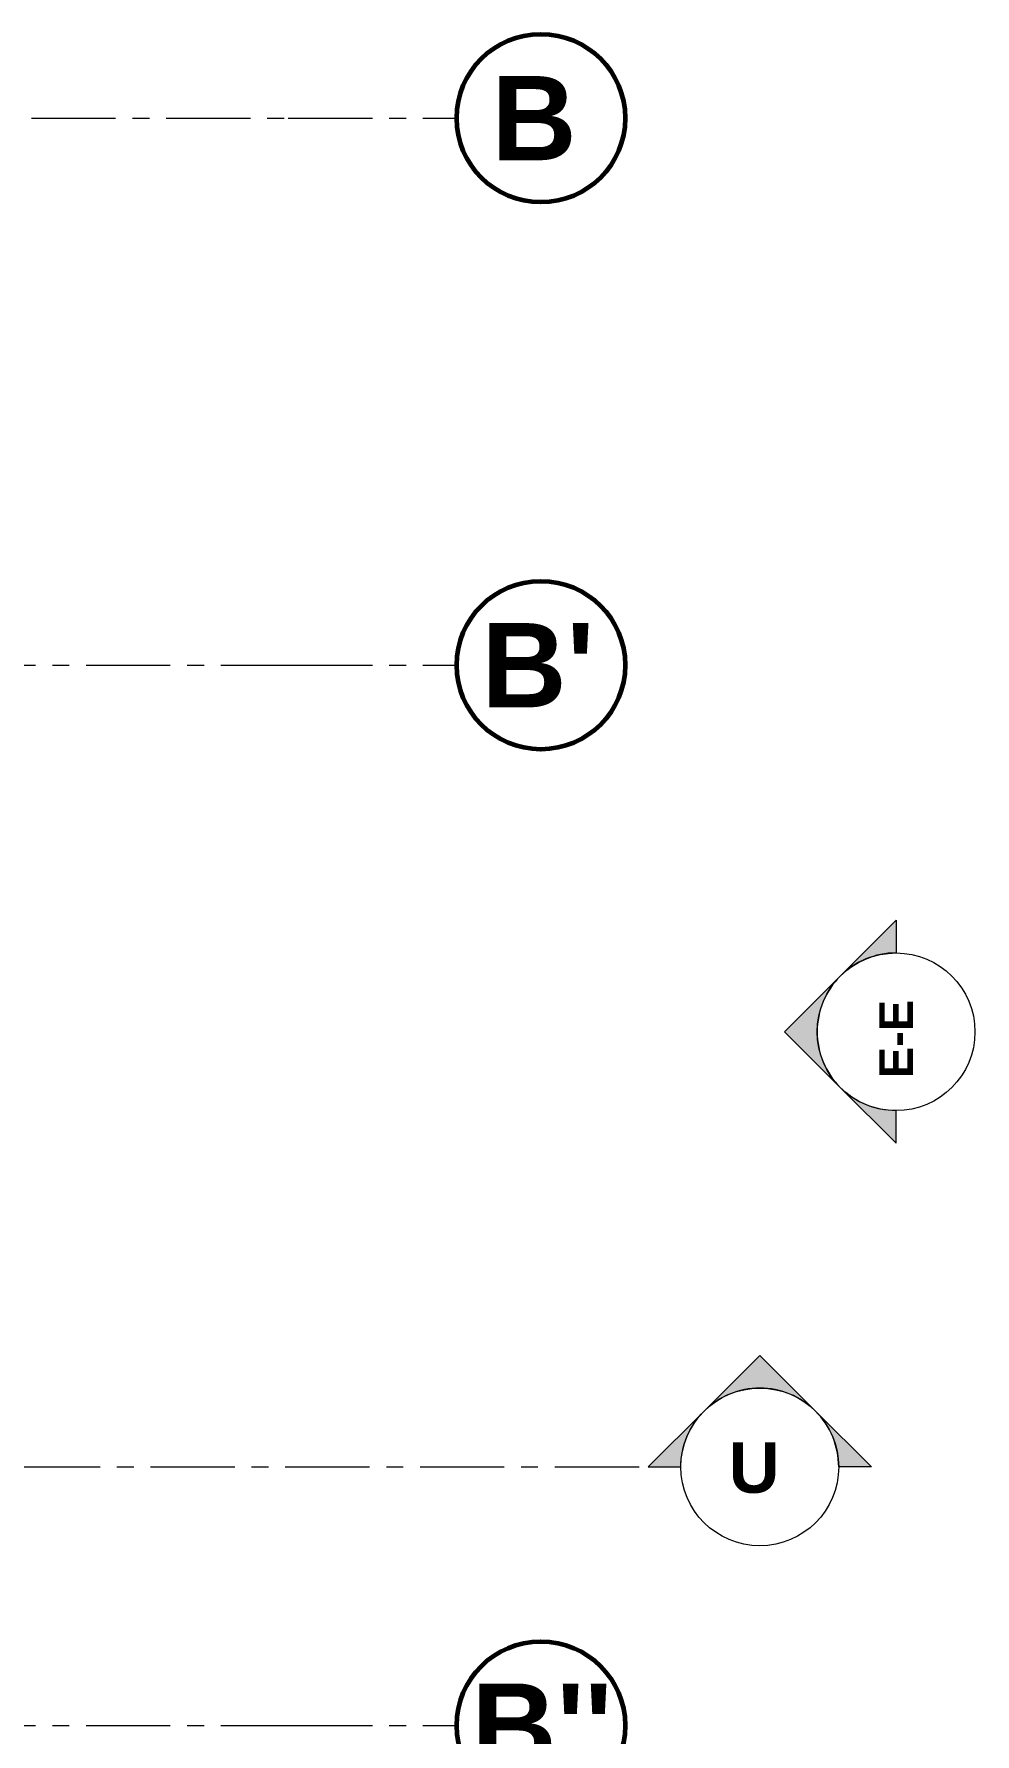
# Model space of a CAD drawing. Header units: inches. Extents: x -19 to 5698, y -728 to 92.
# Drawn here: x 515.56 to 521.15, y 20.35 to 30.45 of the extents above; entities that cross this region are included whole.
import ezdxf

# ---------------------------------------------------------------- set-up
doc = ezdxf.new("R2010")
doc.units = ezdxf.units.IN
doc.header["$MEASUREMENT"] = 0
doc.linetypes.add('Punto & Raya', pattern=[0.65, 0.5, -0.075, 0, -0.075])
for name, color, linetype in [('02 _ ARQ _ ALB _ Ejes Generales', 251, 'Continuous'), ('Marcador - Alzados', 7, 'Continuous'), ('Marcador - Secciones', 7, 'Continuous')]:
    doc.layers.add(name, color=color, linetype=linetype)
doc.styles.add('Estilo_Generado_1', font='swisseb.ttf')

msp = doc.modelspace()

# ---------------------------------------------------------------- hatches: boundary and pattern name
at = {"layer": 'Marcador - Alzados', "linetype": 'Continuous', "lineweight": 13}
for points in [[(520.6788, 25.1844), (520.3475, 24.8532, -0.1989124), (520.6788, 24.9904)], [(520.3475, 24.8532), (520.0163, 24.5219), (520.3475, 24.1907, -0.4142136)], [(520.6788, 23.8594), (520.6788, 24.0535, -0.1989124), (520.3475, 24.1907)]]:
    msp.add_hatch(color=7, dxfattribs=at).paths.add_polyline_path(points)
at = {"layer": 'Marcador - Secciones', "linetype": 'Continuous', "lineweight": 13}
for points in [[(520.201, 22.2679), (519.8698, 22.5992), (519.5385, 22.2679, -0.4142136)], [(519.2073, 21.9367), (519.4013, 21.9367, -0.1989124), (519.5385, 22.2679)], [(520.5323, 21.9367), (520.201, 22.2679, -0.1989124), (520.3382, 21.9367)]]:
    msp.add_hatch(color=7, dxfattribs=at).paths.add_polyline_path(points)

# ---------------------------------------------------------------- linework, layer by layer
at = {"layer": '02 _ ARQ _ ALB _ Ejes Generales', "color": 251, "linetype": 'Punto & Raya', "lineweight": 13, "true_color": 0x636466}
for p, q in [((468.3455, 29.95), (517.0701, 29.95)), ((517.0701, 29.95), (518.0701, 29.95)), ((511.0701, 26.7), (517.0701, 26.7)), ((517.0701, 26.7), (518.0701, 26.7)), ((511.0701, 20.4), (517.0701, 20.4)), ((517.0701, 20.4), (518.0701, 20.4))]:
    msp.add_line(p, q, dxfattribs=at)
at = {"layer": '02 _ ARQ _ ALB _ Ejes Generales', "color": 7, "linetype": 'Continuous', "lineweight": 60}
for centre in [(518.5701, 29.95), (518.5701, 26.7), (518.5701, 20.4)]:
    msp.add_circle(centre, 0.5, dxfattribs=at)
at = {"layer": 'Marcador - Alzados', "color": 7, "linetype": 'Continuous', "lineweight": 13, "flags": 128}
for points in [[(520.6788, 25.1844), (520.6788, 24.9904, 0.1989124), (520.3475, 24.8532)], [(520.3475, 24.8532, 0.4142136), (520.3475, 24.1907), (520.0163, 24.5219)], [(520.6788, 23.8594), (520.6788, 24.0535, -0.1989124), (520.3475, 24.1907)]]:
    msp.add_lwpolyline(points, format="xyb", close=True, dxfattribs=at)
at = {"layer": 'Marcador - Alzados', "color": 7, "linetype": 'Continuous', "lineweight": 13}
msp.add_circle((520.6788, 24.5219), 0.4685, dxfattribs=at)
at = {"layer": 'Marcador - Secciones', "color": 251, "linetype": 'Punto & Raya', "lineweight": 13, "true_color": 0x636466}
msp.add_line((491.4527, 21.9367), (519.2073, 21.9367), dxfattribs=at)
at = {"layer": 'Marcador - Secciones', "color": 7, "linetype": 'Continuous', "lineweight": 13, "flags": 128}
for points in [[(520.201, 22.2679, 0.4142136), (519.5385, 22.2679), (519.8698, 22.5992)], [(519.2073, 21.9367), (519.4013, 21.9367, -0.1989124), (519.5385, 22.2679)], [(520.5323, 21.9367), (520.3382, 21.9367, 0.1989124), (520.201, 22.2679)]]:
    msp.add_lwpolyline(points, format="xyb", close=True, dxfattribs=at)
at = {"layer": 'Marcador - Secciones', "color": 7, "linetype": 'Continuous', "lineweight": 13}
msp.add_circle((519.8698, 21.9367), 0.4685, dxfattribs=at)

# ---------------------------------------------------------------- texts
at = {"layer": '02 _ ARQ _ ALB _ Ejes Generales', "color": 7, "lineweight": 30, "char_height": 0.5, "attachment_point": 1, "style": 'Estilo_Generado_1'}
for s, insert in [('\\A1;{\\pql;\\pt0;\\fSwis721 Ex BT|b1|i0|c0|p34;B}', (518.2775, 30.2)), ("\\A1;{\\pql;\\pt0;\\fSwis721 Ex BT|b1|i0|c0|p34;B'}", (518.2181, 26.95)), ("\\A1;{\\pql;\\pt0;\\fSwis721 Ex BT|b1|i0|c0|p34;B''}", (518.1586, 20.65))]:
    msp.add_mtext(s, dxfattribs=dict(at, insert=insert))
at = {"layer": 'Marcador - Alzados', "color": 5, "lineweight": 35, "insert": (520.7788, 24.2467), "char_height": 0.2, "attachment_point": 7, "rotation": 90, "style": 'Estilo_Generado_1'}
msp.add_mtext('\\A1;{\\pql;\\pt0;\\fSwis721 Ex BT|b1|i0|c0|p34;E-E}', dxfattribs=at)
at = {"layer": 'Marcador - Secciones', "color": 5, "lineweight": 25, "insert": (519.6846, 21.7788), "char_height": 0.3, "attachment_point": 7, "style": 'Estilo_Generado_1'}
msp.add_mtext('\\A1;{\\pql;\\pt0;\\fSwis721 Ex BT|b1|i0|c0|p34;U}', dxfattribs=at)

doc.saveas('drawing.dxf')
